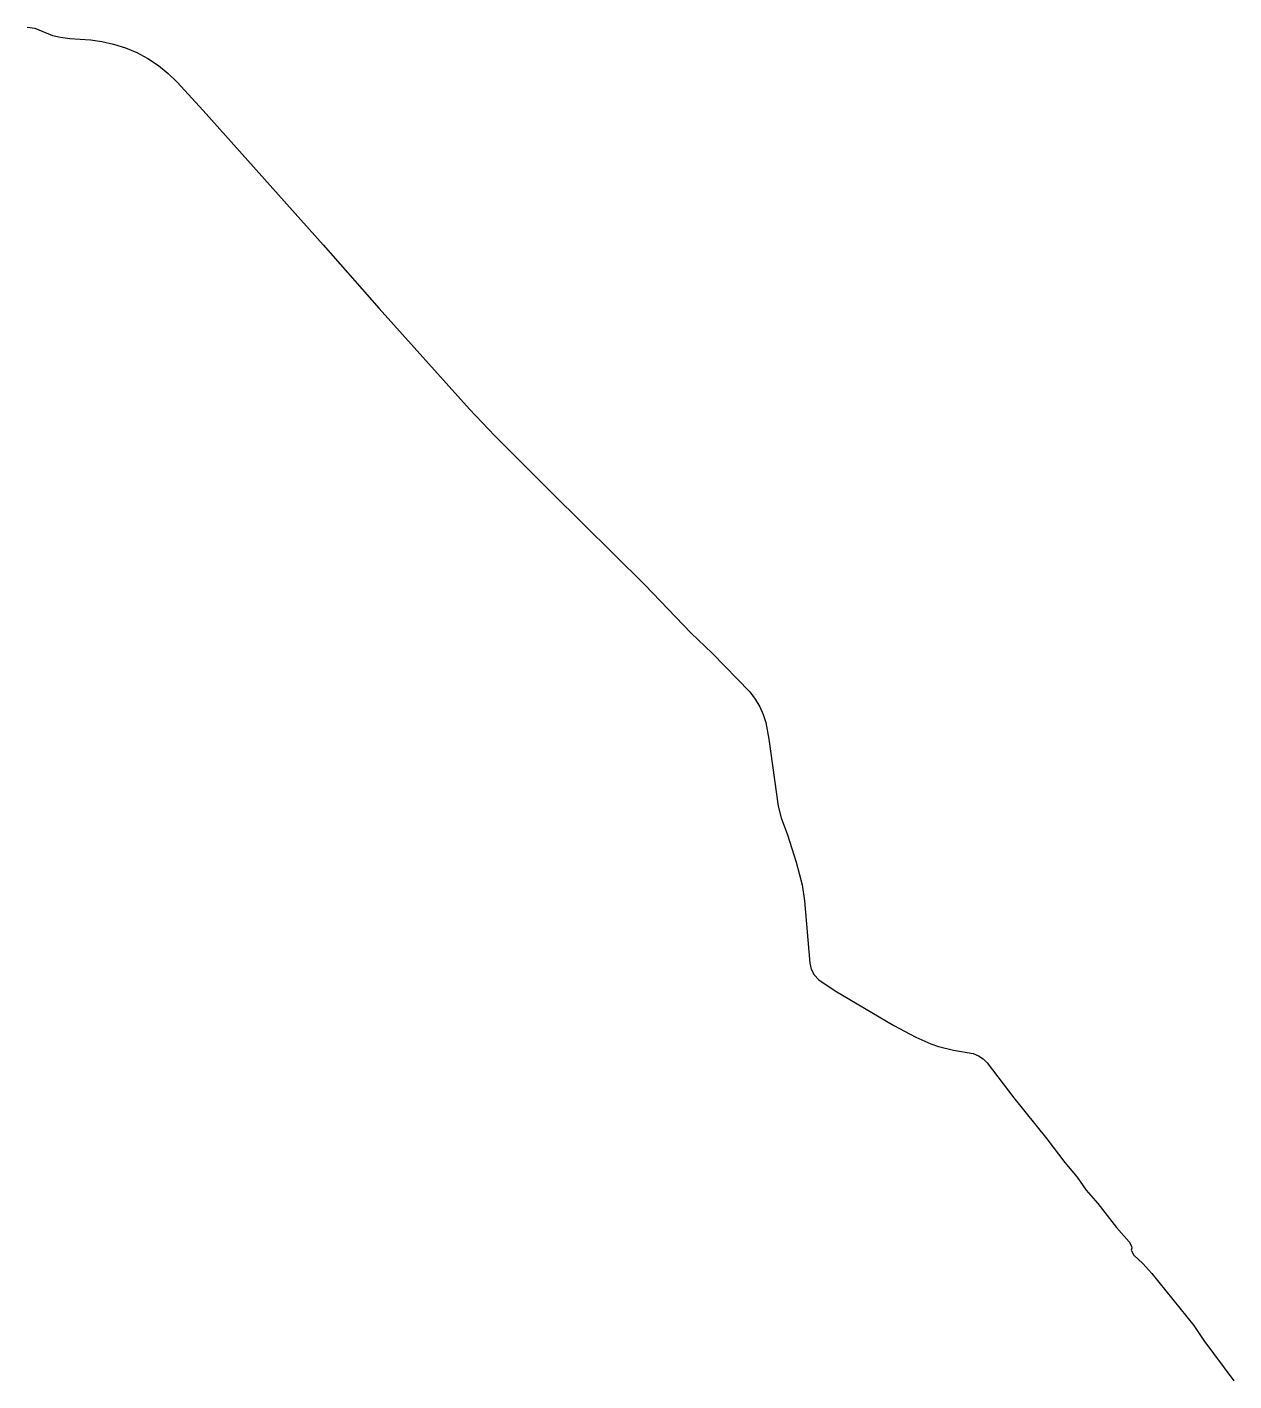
# Model space of a CAD drawing. Header units: metres. Extents: x 364084 to 365821, y 9617427 to 9619376.
import ezdxf

# ---------------------------------------------------------------- set-up
doc = ezdxf.new("R2010")
doc.units = ezdxf.units.M

msp = doc.modelspace()

# ---------------------------------------------------------------- linework, layer by layer
msp.add_lwpolyline([(364083.7, 9619375.5), (364095, 9619373.8), (364120.4, 9619363.6), (364131.8, 9619360.8), (364145, 9619359.2), (364175.2, 9619357.3), (364191.5, 9619355), (364208.3, 9619351.1), (364225.2, 9619345.7), (364241.8, 9619338.8), (364257.7, 9619330.4), (364272.7, 9619320.3), (364286.6, 9619308.9), (364299.7, 9619296.3), (364337.2, 9619255.3), (364509.7, 9619062.2), (364590.3, 9618970.4), (364720.5, 9618825.8), (364757.1, 9618787.5), (364839.1, 9618705.2), (364972.6, 9618572.8), (365039.4, 9618503.2), (365069.8, 9618474.7), (365123.7, 9618418.7), (365131.7, 9618408.3), (365138.3, 9618397.3), (365143.1, 9618386.1), (365146.7, 9618374.7), (365151.4, 9618350.9), (365164.7, 9618254.5), (365169.1, 9618237.8), (365178.2, 9618212.9), (365190.3, 9618173.9), (365199.2, 9618141.2), (365202.7, 9618118.3), (365210.2, 9618028.3), (365212, 9618020), (365216.2, 9618011.8), (365223.2, 9618004.3), (365246.6, 9617988.7), (365331, 9617938.9), (365362.7, 9617921.7), (365384.3, 9617912.1), (365395.3, 9617908.4), (365416.9, 9617903.2), (365445.3, 9617898.2), (365452.9, 9617895.1), (365459.5, 9617890.8), (365465.5, 9617884.9), (365503.6, 9617834.8), (365551.3, 9617775.8), (365577.4, 9617741.4), (365594.7, 9617720.3), (365607.7, 9617701.6), (365624.6, 9617682.8), (365651.5, 9617647.8), (365669.8, 9617627.2), (365673.2, 9617621.1), (365673.4, 9617618.2), (365672.4, 9617615.2), (365676.7, 9617608.4), (365689.4, 9617596.1), (365702.2, 9617581.9), (365762.9, 9617506.9), (365777.2, 9617485.4), (365820.5, 9617427.2)])

doc.saveas('drawing.dxf')
